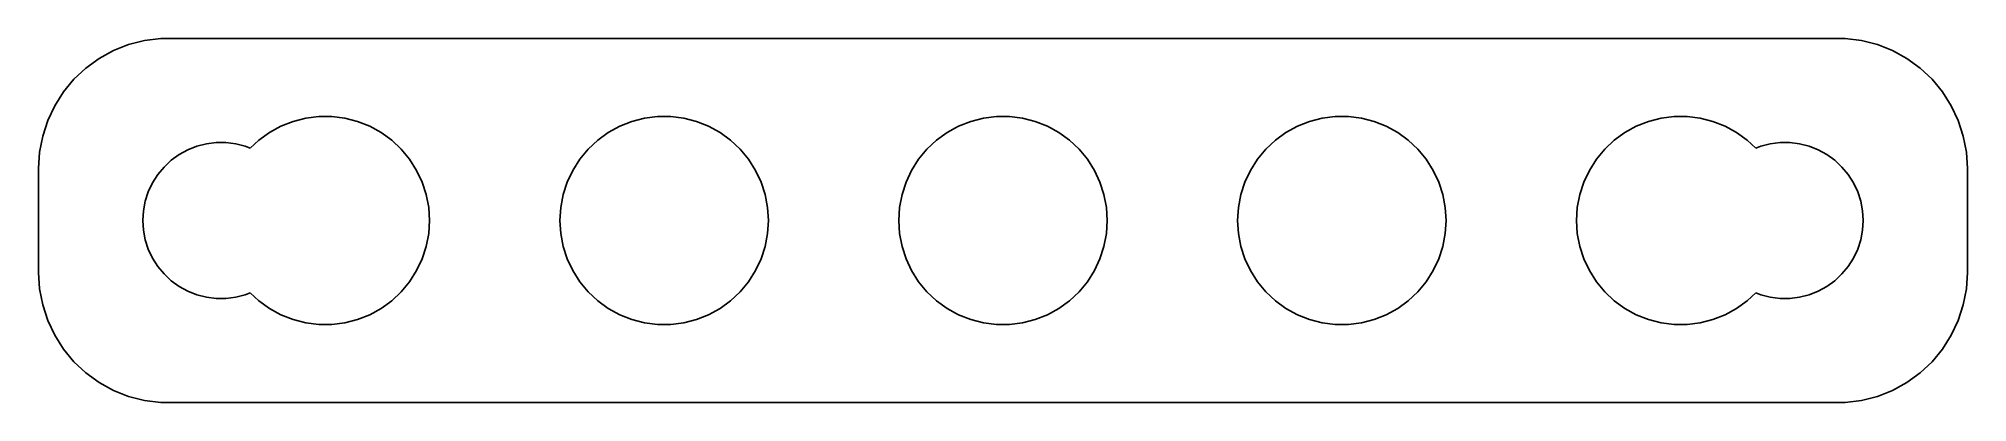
# Model space of a CAD drawing. Header units: metres. Extents: x -37 to 37, y -7 to 7.
import ezdxf

# ---------------------------------------------------------------- set-up
doc = ezdxf.new("R2010")
doc.units = ezdxf.units.M

msp = doc.modelspace()

# ---------------------------------------------------------------- linework, layer by layer
for p, q in [((-33.5451, 6.75528), (-34.1289, 6.52412)), ((-32.9369, 6.91142), (-33.5451, 6.75528)), ((-32.3139, 6.99013), (-32.9369, 6.91142)), ((32.3139, 6.99013), (-32.3139, 6.99013)), ((32.9369, 6.91142), (32.3139, 6.99013)), ((33.5451, 6.75528), (32.9369, 6.91142)), ((34.1289, 6.52412), (33.5451, 6.75528)), ((-34.6791, 6.22163), (-35.1871, 5.85255)), ((-34.1289, 6.52412), (-34.6791, 6.22163)), ((34.6791, 6.22163), (34.1289, 6.52412)), ((35.1871, 5.85255), (34.6791, 6.22163)), ((-35.6448, 5.42273), (-36.0451, 4.93892)), ((-35.1871, 5.85255), (-35.6448, 5.42273)), ((35.6448, 5.42273), (35.1871, 5.85255)), ((36.0451, 4.93892), (35.6448, 5.42273)), ((-36.0451, 4.93892), (-36.3815, 4.40877)), ((36.3815, 4.40877), (36.0451, 4.93892)), ((-36.6489, 3.84062), (-36.8429, 3.24344)), ((-36.3815, 4.40877), (-36.6489, 3.84062)), ((-27.7031, 3.61929), (-27.2361, 3.80421)), ((-27.2361, 3.80421), (-26.7495, 3.92914)), ((-26.7495, 3.92914), (-26.2512, 3.9921)), ((-26.2512, 3.9921), (-25.7488, 3.9921)), ((-25.7488, 3.9921), (-25.2505, 3.92914)), ((-25.2505, 3.92914), (-24.7639, 3.80421)), ((-24.7639, 3.80421), (-24.2969, 3.61929)), ((-14.7031, 3.61929), (-14.2361, 3.80421)), ((-14.2361, 3.80421), (-13.7495, 3.92914)), ((-13.7495, 3.92914), (-13.2512, 3.9921)), ((-13.2512, 3.9921), (-12.7488, 3.9921)), ((-12.7488, 3.9921), (-12.2505, 3.92914)), ((-12.2505, 3.92914), (-11.7639, 3.80421)), ((-11.7639, 3.80421), (-11.2969, 3.61929)), ((-1.70311, 3.61929), (-1.23605, 3.80421)), ((-1.23605, 3.80421), (-0.749512, 3.92914)), ((-0.749512, 3.92914), (-0.25116, 3.9921)), ((-0.25116, 3.9921), (0.25116, 3.9921)), ((0.25116, 3.9921), (0.749512, 3.92914)), ((0.749512, 3.92914), (1.23605, 3.80421)), ((1.23605, 3.80421), (1.70311, 3.61929)), ((11.2969, 3.61929), (11.7639, 3.80421)), ((11.7639, 3.80421), (12.2505, 3.92914)), ((12.2505, 3.92914), (12.7488, 3.9921)), ((12.7488, 3.9921), (13.2512, 3.9921)), ((13.2512, 3.9921), (13.7495, 3.92914)), ((13.7495, 3.92914), (14.2361, 3.80421)), ((14.2361, 3.80421), (14.7031, 3.61929)), ((24.2969, 3.61929), (24.7639, 3.80421)), ((24.7639, 3.80421), (25.2505, 3.92914)), ((25.2505, 3.92914), (25.7488, 3.9921)), ((25.7488, 3.9921), (26.2512, 3.9921)), ((26.2512, 3.9921), (26.7495, 3.92914)), ((26.7495, 3.92914), (27.2361, 3.80421)), ((27.2361, 3.80421), (27.7031, 3.61929)), ((36.6489, 3.84062), (36.3815, 4.40877)), ((36.8429, 3.24344), (36.6489, 3.84062)), ((-36.8429, 3.24344), (-36.9606, 2.62666)), ((-30.5621, 2.94685), (-30.1884, 2.99408)), ((-30.1884, 2.99408), (-29.8116, 2.99408)), ((-29.8116, 2.99408), (-29.4379, 2.94685)), ((-28.8763, 2.77531), (-28.5497, 3.08205)), ((-28.5497, 3.08205), (-28.1433, 3.3773)), ((-28.1433, 3.3773), (-27.7031, 3.61929)), ((-24.2969, 3.61929), (-23.8567, 3.3773)), ((-23.8567, 3.3773), (-23.4503, 3.08205)), ((-23.4503, 3.08205), (-23.0841, 2.73817)), ((-15.9159, 2.73817), (-15.5497, 3.08205)), ((-15.5497, 3.08205), (-15.1433, 3.3773)), ((-15.1433, 3.3773), (-14.7031, 3.61929)), ((-11.2969, 3.61929), (-10.8567, 3.3773)), ((-10.8567, 3.3773), (-10.4503, 3.08205)), ((-10.4503, 3.08205), (-10.0841, 2.73817)), ((-2.91586, 2.73817), (-2.54968, 3.08205)), ((-2.54968, 3.08205), (-2.1433, 3.3773)), ((-2.1433, 3.3773), (-1.70311, 3.61929)), ((1.70311, 3.61929), (2.1433, 3.3773)), ((2.1433, 3.3773), (2.54968, 3.08205)), ((2.54968, 3.08205), (2.91586, 2.73817)), ((10.0841, 2.73817), (10.4503, 3.08205)), ((10.4503, 3.08205), (10.8567, 3.3773)), ((10.8567, 3.3773), (11.2969, 3.61929)), ((14.7031, 3.61929), (15.1433, 3.3773)), ((15.1433, 3.3773), (15.5497, 3.08205)), ((15.5497, 3.08205), (15.9159, 2.73817)), ((23.0841, 2.73817), (23.4503, 3.08205)), ((23.4503, 3.08205), (23.8567, 3.3773)), ((23.8567, 3.3773), (24.2969, 3.61929)), ((27.7031, 3.61929), (28.1433, 3.3773)), ((28.1433, 3.3773), (28.5497, 3.08205)), ((28.5497, 3.08205), (28.8763, 2.77531)), ((29.4379, 2.94685), (29.8116, 2.99408)), ((29.8116, 2.99408), (30.1884, 2.99408)), ((30.1884, 2.99408), (30.5621, 2.94685)), ((36.9606, 2.62666), (36.8429, 3.24344)), ((-36.9606, 2.62666), (-37, 2)), ((-32.1869, 2.05363), (-31.9123, 2.31154)), ((-31.9123, 2.31154), (-31.6075, 2.53297)), ((-31.6075, 2.53297), (-31.2773, 2.71448)), ((-31.2773, 2.71448), (-30.927, 2.85316)), ((-30.927, 2.85316), (-30.5621, 2.94685)), ((-29.4379, 2.94685), (-29.0729, 2.85316)), ((-29.0729, 2.85316), (-28.8763, 2.77531)), ((-23.0841, 2.73817), (-22.7639, 2.35114)), ((-22.7639, 2.35114), (-22.4948, 1.927)), ((-16.5052, 1.927), (-16.2361, 2.35114)), ((-16.2361, 2.35114), (-15.9159, 2.73817)), ((-10.0841, 2.73817), (-9.76393, 2.35114)), ((-9.76393, 2.35114), (-9.49477, 1.927)), ((-3.50522, 1.927), (-3.23605, 2.35114)), ((-3.23605, 2.35114), (-2.91586, 2.73817)), ((2.91586, 2.73817), (3.23605, 2.35114)), ((3.23605, 2.35114), (3.50522, 1.927)), ((9.49477, 1.927), (9.76393, 2.35114)), ((9.76393, 2.35114), (10.0841, 2.73817)), ((15.9159, 2.73817), (16.2361, 2.35114)), ((16.2361, 2.35114), (16.5052, 1.927)), ((22.4948, 1.927), (22.7639, 2.35114)), ((22.7639, 2.35114), (23.0841, 2.73817)), ((28.8763, 2.77531), (29.0729, 2.85316)), ((29.0729, 2.85316), (29.4379, 2.94685)), ((30.5621, 2.94685), (30.927, 2.85316)), ((30.927, 2.85316), (31.2773, 2.71448)), ((31.2773, 2.71448), (31.6075, 2.53297)), ((31.6075, 2.53297), (31.9123, 2.31154)), ((31.9123, 2.31154), (32.1869, 2.05363)), ((37, 2), (36.9606, 2.62666)), ((-37, 2), (-37, -2)), ((-32.6289, 1.44525), (-32.427, 1.76335)), ((-32.427, 1.76335), (-32.1869, 2.05363)), ((-22.4948, 1.927), (-22.2809, 1.47249)), ((-16.7191, 1.47249), (-16.5052, 1.927)), ((-9.49477, 1.927), (-9.28088, 1.47249)), ((-3.7191, 1.47249), (-3.50522, 1.927)), ((3.50522, 1.927), (3.7191, 1.47249)), ((9.28088, 1.47249), (9.49477, 1.927)), ((16.5052, 1.927), (16.7191, 1.47249)), ((22.2809, 1.47249), (22.4948, 1.927)), ((32.1869, 2.05363), (32.427, 1.76335)), ((32.427, 1.76335), (32.6289, 1.44525)), ((37, -2), (37, 2)), ((-32.9763, 0.375992), (-32.9057, 0.746063)), ((-32.9057, 0.746063), (-32.7893, 1.10437)), ((-32.7893, 1.10437), (-32.6289, 1.44525)), ((-22.2809, 1.47249), (-22.1257, 0.994751)), ((-22.1257, 0.994751), (-22.0315, 0.501328)), ((-16.9684, 0.501328), (-16.8743, 0.994751)), ((-16.8743, 0.994751), (-16.7191, 1.47249)), ((-9.28088, 1.47249), (-9.12566, 0.994751)), ((-9.12566, 0.994751), (-9.03154, 0.501328)), ((-3.96844, 0.501328), (-3.87433, 0.994751)), ((-3.87433, 0.994751), (-3.7191, 1.47249)), ((3.7191, 1.47249), (3.87433, 0.994751)), ((3.87433, 0.994751), (3.96844, 0.501328)), ((9.03154, 0.501328), (9.12566, 0.994751)), ((9.12566, 0.994751), (9.28088, 1.47249)), ((16.7191, 1.47249), (16.8743, 0.994751)), ((16.8743, 0.994751), (16.9684, 0.501328)), ((22.0315, 0.501328), (22.1257, 0.994751)), ((22.1257, 0.994751), (22.2809, 1.47249)), ((32.6289, 1.44525), (32.7893, 1.10437)), ((32.7893, 1.10437), (32.9057, 0.746063)), ((32.9057, 0.746063), (32.9763, 0.375992)), ((-33, 0), (-32.9763, 0.375992)), ((-32.9763, -0.375992), (-33, 0)), ((-22.0315, 0.501328), (-22, 0)), ((-22, 0), (-22.0315, -0.501328)), ((-17, 0), (-16.9684, 0.501328)), ((-16.9684, -0.501328), (-17, 0)), ((-9.03154, 0.501328), (-9, 0)), ((-9, 0), (-9.03154, -0.501328)), ((-4, 0), (-3.96844, 0.501328)), ((-3.96844, -0.501328), (-4, 0)), ((3.96844, 0.501328), (4, 0)), ((4, 0), (3.96844, -0.501328)), ((9, 0), (9.03154, 0.501328)), ((9.03154, -0.501328), (9, 0)), ((16.9684, 0.501328), (17, 0)), ((17, 0), (16.9684, -0.501328)), ((22, 0), (22.0315, 0.501328)), ((22.0315, -0.501328), (22, 0)), ((32.9763, 0.375992), (33, 0)), ((33, 0), (32.9763, -0.375992)), ((-32.9057, -0.746063), (-32.9763, -0.375992)), ((-22.0315, -0.501328), (-22.1257, -0.994751)), ((-16.8743, -0.994751), (-16.9684, -0.501328)), ((-9.03154, -0.501328), (-9.12566, -0.994751)), ((-3.87433, -0.994751), (-3.96844, -0.501328)), ((3.96844, -0.501328), (3.87433, -0.994751)), ((9.12566, -0.994751), (9.03154, -0.501328)), ((16.9684, -0.501328), (16.8743, -0.994751)), ((22.1257, -0.994751), (22.0315, -0.501328)), ((32.9763, -0.375992), (32.9057, -0.746063)), ((-32.7893, -1.10437), (-32.9057, -0.746063)), ((-32.6289, -1.44525), (-32.7893, -1.10437)), ((-32.427, -1.76335), (-32.6289, -1.44525)), ((-22.2809, -1.47249), (-22.4948, -1.927)), ((-22.1257, -0.994751), (-22.2809, -1.47249)), ((-16.7191, -1.47249), (-16.8743, -0.994751)), ((-16.5052, -1.927), (-16.7191, -1.47249)), ((-9.28088, -1.47249), (-9.49477, -1.927)), ((-9.12566, -0.994751), (-9.28088, -1.47249)), ((-3.7191, -1.47249), (-3.87433, -0.994751)), ((-3.50522, -1.927), (-3.7191, -1.47249)), ((3.7191, -1.47249), (3.50522, -1.927)), ((3.87433, -0.994751), (3.7191, -1.47249)), ((9.28088, -1.47249), (9.12566, -0.994751)), ((9.49477, -1.927), (9.28088, -1.47249)), ((16.7191, -1.47249), (16.5052, -1.927)), ((16.8743, -0.994751), (16.7191, -1.47249)), ((22.2809, -1.47249), (22.1257, -0.994751)), ((22.4948, -1.927), (22.2809, -1.47249)), ((32.6289, -1.44525), (32.427, -1.76335)), ((32.7893, -1.10437), (32.6289, -1.44525)), ((32.9057, -0.746063), (32.7893, -1.10437)), ((-37, -2), (-36.9606, -2.62666)), ((-32.1869, -2.05363), (-32.427, -1.76335)), ((-31.9123, -2.31154), (-32.1869, -2.05363)), ((-22.4948, -1.927), (-22.7639, -2.35114)), ((-16.2361, -2.35114), (-16.5052, -1.927)), ((-9.49477, -1.927), (-9.76393, -2.35114)), ((-3.23605, -2.35114), (-3.50522, -1.927)), ((3.50522, -1.927), (3.23605, -2.35114)), ((9.76393, -2.35114), (9.49477, -1.927)), ((16.5052, -1.927), (16.2361, -2.35114)), ((22.7639, -2.35114), (22.4948, -1.927)), ((32.1869, -2.05363), (31.9123, -2.31154)), ((32.427, -1.76335), (32.1869, -2.05363)), ((36.9606, -2.62666), (37, -2)), ((-36.9606, -2.62666), (-36.8429, -3.24344)), ((-31.6075, -2.53297), (-31.9123, -2.31154)), ((-31.2773, -2.71448), (-31.6075, -2.53297)), ((-30.927, -2.85316), (-31.2773, -2.71448)), ((-30.5621, -2.94685), (-30.927, -2.85316)), ((-30.1884, -2.99408), (-30.5621, -2.94685)), ((-29.4379, -2.94685), (-29.8116, -2.99408)), ((-29.0729, -2.85316), (-29.4379, -2.94685)), ((-28.8763, -2.77531), (-29.0729, -2.85316)), ((-28.5497, -3.08205), (-28.8763, -2.77531)), ((-23.0841, -2.73817), (-23.4503, -3.08205)), ((-22.7639, -2.35114), (-23.0841, -2.73817)), ((-15.9159, -2.73817), (-16.2361, -2.35114)), ((-15.5497, -3.08205), (-15.9159, -2.73817)), ((-10.0841, -2.73817), (-10.4503, -3.08205)), ((-9.76393, -2.35114), (-10.0841, -2.73817)), ((-2.91586, -2.73817), (-3.23605, -2.35114)), ((-2.54968, -3.08205), (-2.91586, -2.73817)), ((2.91586, -2.73817), (2.54968, -3.08205)), ((3.23605, -2.35114), (2.91586, -2.73817)), ((10.0841, -2.73817), (9.76393, -2.35114)), ((10.4503, -3.08205), (10.0841, -2.73817)), ((15.9159, -2.73817), (15.5497, -3.08205)), ((16.2361, -2.35114), (15.9159, -2.73817)), ((23.0841, -2.73817), (22.7639, -2.35114)), ((23.4503, -3.08205), (23.0841, -2.73817)), ((28.8763, -2.77531), (28.5497, -3.08205)), ((29.0729, -2.85316), (28.8763, -2.77531)), ((29.4379, -2.94685), (29.0729, -2.85316)), ((29.8116, -2.99408), (29.4379, -2.94685)), ((30.5621, -2.94685), (30.1884, -2.99408)), ((30.927, -2.85316), (30.5621, -2.94685)), ((31.2773, -2.71448), (30.927, -2.85316)), ((31.6075, -2.53297), (31.2773, -2.71448)), ((31.9123, -2.31154), (31.6075, -2.53297)), ((36.8429, -3.24344), (36.9606, -2.62666)), ((-36.8429, -3.24344), (-36.6489, -3.84062)), ((-29.8116, -2.99408), (-30.1884, -2.99408)), ((-28.1433, -3.3773), (-28.5497, -3.08205)), ((-27.7031, -3.61929), (-28.1433, -3.3773)), ((-27.2361, -3.80421), (-27.7031, -3.61929)), ((-24.2969, -3.61929), (-24.7639, -3.80421)), ((-23.8567, -3.3773), (-24.2969, -3.61929)), ((-23.4503, -3.08205), (-23.8567, -3.3773)), ((-15.1433, -3.3773), (-15.5497, -3.08205)), ((-14.7031, -3.61929), (-15.1433, -3.3773)), ((-14.2361, -3.80421), (-14.7031, -3.61929)), ((-11.2969, -3.61929), (-11.7639, -3.80421)), ((-10.8567, -3.3773), (-11.2969, -3.61929)), ((-10.4503, -3.08205), (-10.8567, -3.3773)), ((-2.1433, -3.3773), (-2.54968, -3.08205)), ((-1.70311, -3.61929), (-2.1433, -3.3773)), ((-1.23605, -3.80421), (-1.70311, -3.61929)), ((1.70311, -3.61929), (1.23605, -3.80421)), ((2.1433, -3.3773), (1.70311, -3.61929)), ((2.54968, -3.08205), (2.1433, -3.3773)), ((10.8567, -3.3773), (10.4503, -3.08205)), ((11.2969, -3.61929), (10.8567, -3.3773)), ((11.7639, -3.80421), (11.2969, -3.61929)), ((14.7031, -3.61929), (14.2361, -3.80421)), ((15.1433, -3.3773), (14.7031, -3.61929)), ((15.5497, -3.08205), (15.1433, -3.3773)), ((23.8567, -3.3773), (23.4503, -3.08205)), ((24.2969, -3.61929), (23.8567, -3.3773)), ((24.7639, -3.80421), (24.2969, -3.61929)), ((27.7031, -3.61929), (27.2361, -3.80421)), ((28.1433, -3.3773), (27.7031, -3.61929)), ((28.5497, -3.08205), (28.1433, -3.3773)), ((30.1884, -2.99408), (29.8116, -2.99408)), ((36.6489, -3.84062), (36.8429, -3.24344)), ((-36.6489, -3.84062), (-36.3815, -4.40877)), ((-36.3815, -4.40877), (-36.0451, -4.93892)), ((-26.7495, -3.92914), (-27.2361, -3.80421)), ((-26.2512, -3.9921), (-26.7495, -3.92914)), ((-25.7488, -3.9921), (-26.2512, -3.9921)), ((-25.2505, -3.92914), (-25.7488, -3.9921)), ((-24.7639, -3.80421), (-25.2505, -3.92914)), ((-13.7495, -3.92914), (-14.2361, -3.80421)), ((-13.2512, -3.9921), (-13.7495, -3.92914)), ((-12.7488, -3.9921), (-13.2512, -3.9921)), ((-12.2505, -3.92914), (-12.7488, -3.9921)), ((-11.7639, -3.80421), (-12.2505, -3.92914)), ((-0.749512, -3.92914), (-1.23605, -3.80421)), ((-0.25116, -3.9921), (-0.749512, -3.92914)), ((0.25116, -3.9921), (-0.25116, -3.9921)), ((0.749512, -3.92914), (0.25116, -3.9921)), ((1.23605, -3.80421), (0.749512, -3.92914)), ((12.2505, -3.92914), (11.7639, -3.80421)), ((12.7488, -3.9921), (12.2505, -3.92914)), ((13.2512, -3.9921), (12.7488, -3.9921)), ((13.7495, -3.92914), (13.2512, -3.9921)), ((14.2361, -3.80421), (13.7495, -3.92914)), ((25.2505, -3.92914), (24.7639, -3.80421)), ((25.7488, -3.9921), (25.2505, -3.92914)), ((26.2512, -3.9921), (25.7488, -3.9921)), ((26.7495, -3.92914), (26.2512, -3.9921)), ((27.2361, -3.80421), (26.7495, -3.92914)), ((36.0451, -4.93892), (36.3815, -4.40877)), ((36.3815, -4.40877), (36.6489, -3.84062)), ((-36.0451, -4.93892), (-35.6448, -5.42273)), ((35.6448, -5.42273), (36.0451, -4.93892)), ((-35.6448, -5.42273), (-35.1871, -5.85255)), ((-35.1871, -5.85255), (-34.6791, -6.22163)), ((34.6791, -6.22163), (35.1871, -5.85255)), ((35.1871, -5.85255), (35.6448, -5.42273)), ((-34.6791, -6.22163), (-34.1289, -6.52412)), ((-34.1289, -6.52412), (-33.5451, -6.75528)), ((33.5451, -6.75528), (34.1289, -6.52412)), ((34.1289, -6.52412), (34.6791, -6.22163)), ((-33.5451, -6.75528), (-32.9369, -6.91142)), ((-32.9369, -6.91142), (-32.3139, -6.99013)), ((-32.3139, -6.99013), (32.3139, -6.99013)), ((32.3139, -6.99013), (32.9369, -6.91142)), ((32.9369, -6.91142), (33.5451, -6.75528))]:
    msp.add_line(p, q)

doc.saveas('drawing.dxf')
